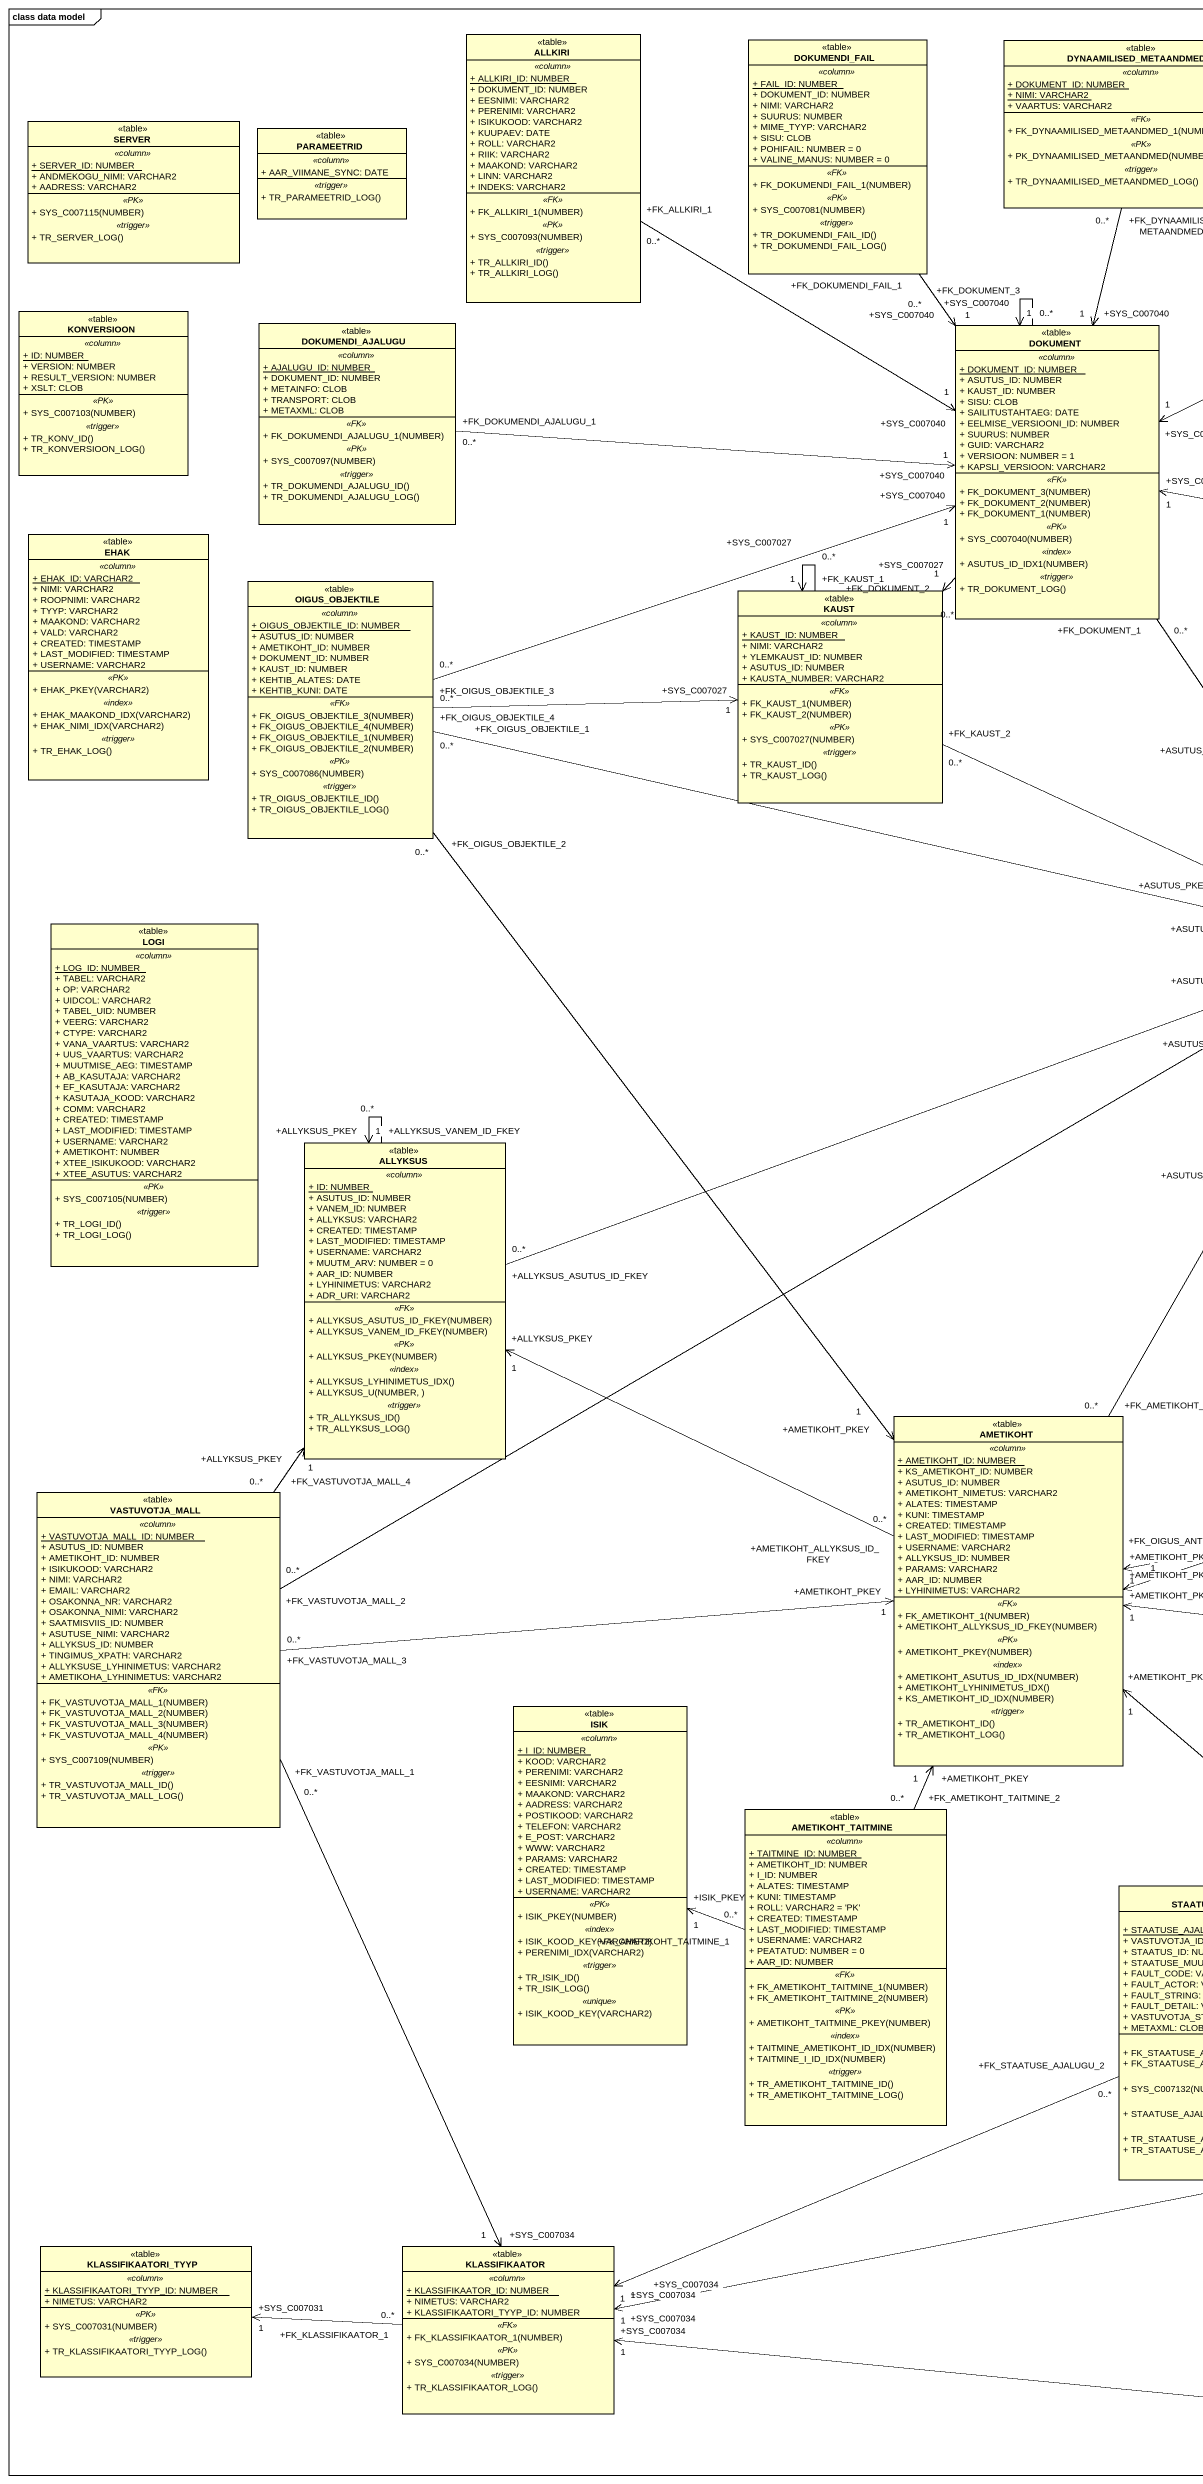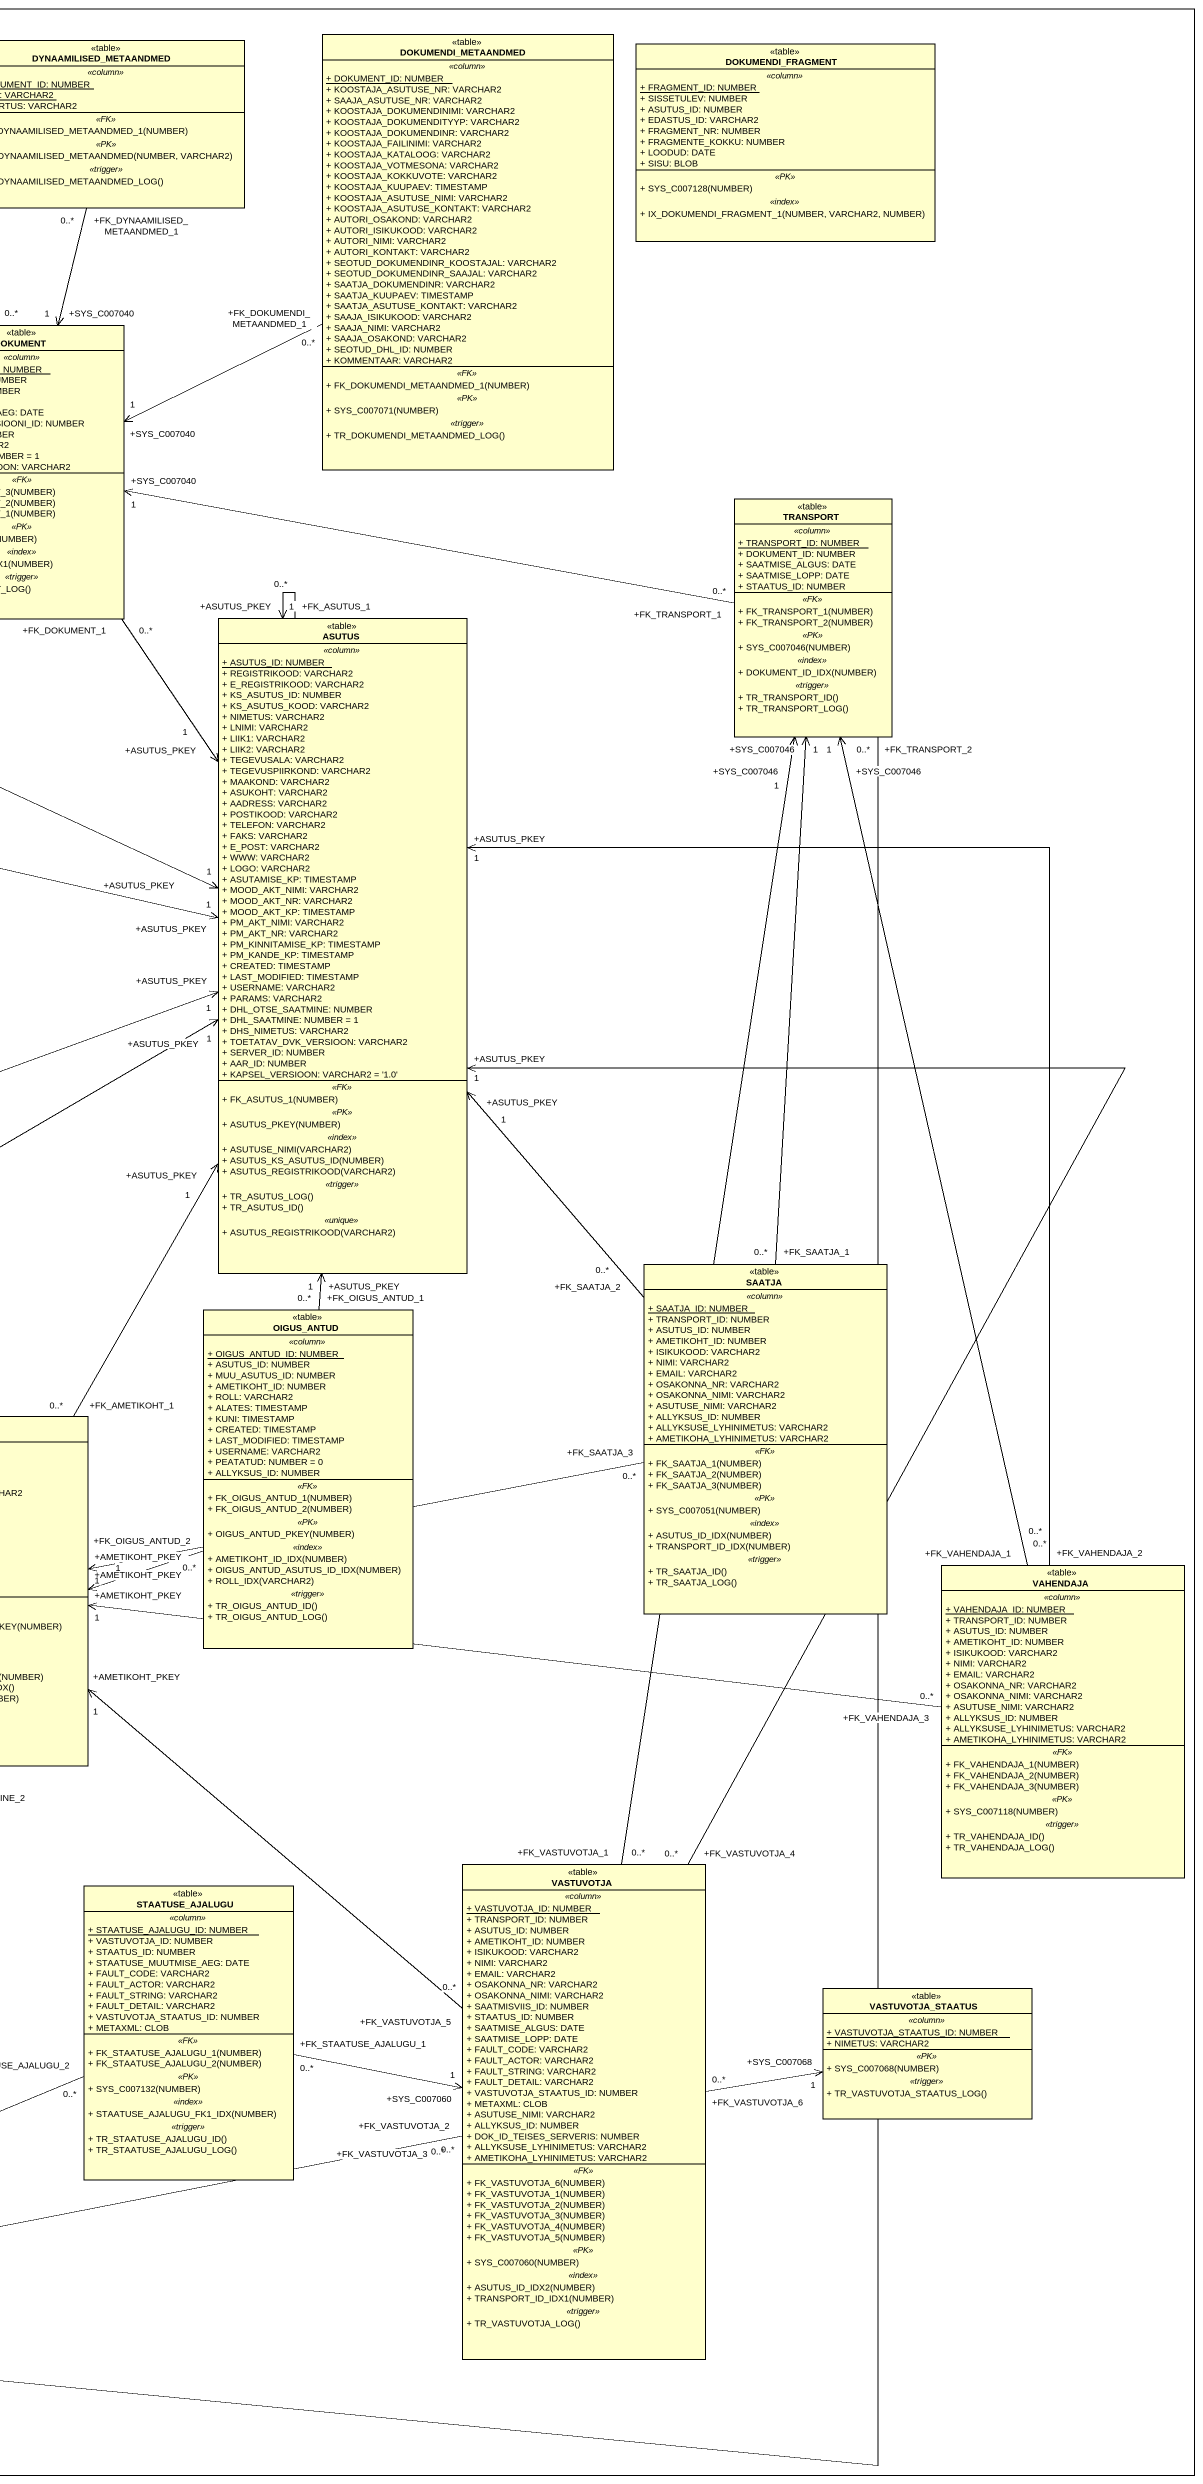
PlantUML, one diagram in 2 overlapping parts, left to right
@startuml
mainframe class data model
hide circle
hide empty members
skinparam classAttributeIconSize 0
class ALLKIRI <<table>> {
  .. <<column>> ..
  {static} + ALLKIRI_ID: NUMBER
  + DOKUMENT_ID: NUMBER
  + EESNIMI: VARCHAR2
  + PERENIMI: VARCHAR2
  + ISIKUKOOD: VARCHAR2
  + KUUPAEV: DATE
  + ROLL: VARCHAR2
  + RIIK: VARCHAR2
  + MAAKOND: VARCHAR2
  + LINN: VARCHAR2
  + INDEKS: VARCHAR2
  .. <<FK>> ..
  + FK_ALLKIRI_1(NUMBER)
  .. <<PK>> ..
  + SYS_C007093(NUMBER)
  .. <<trigger>> ..
  + TR_ALLKIRI_ID()
  + TR_ALLKIRI_LOG()
}
class DOKUMENDI_FAIL <<table>> {
  .. <<column>> ..
  {static} + FAIL_ID: NUMBER
  + DOKUMENT_ID: NUMBER
  + NIMI: VARCHAR2
  + SUURUS: NUMBER
  + MIME_TYYP: VARCHAR2
  + SISU: CLOB
  + POHIFAIL: NUMBER = 0
  + VALINE_MANUS: NUMBER = 0
  .. <<FK>> ..
  + FK_DOKUMENDI_FAIL_1(NUMBER)
  .. <<PK>> ..
  + SYS_C007081(NUMBER)
  .. <<trigger>> ..
  + TR_DOKUMENDI_FAIL_ID()
  + TR_DOKUMENDI_FAIL_LOG()
}
class DYNAAMILISED_METAANDMED <<table>> {
  .. <<column>> ..
  {static} + DOKUMENT_ID: NUMBER
  {static} + NIMI: VARCHAR2
  + VAARTUS: VARCHAR2
  .. <<FK>> ..
  + FK_DYNAAMILISED_METAANDMED_1(NUMBER)
  .. <<PK>> ..
  + PK_DYNAAMILISED_METAANDMED(NUMBER, VARCHAR2)
  .. <<trigger>> ..
  + TR_DYNAAMILISED_METAANDMED_LOG()
}
class DOKUMENDI_METAANDMED <<table>> {
  .. <<column>> ..
  {static} + DOKUMENT_ID: NUMBER
  + KOOSTAJA_ASUTUSE_NR: VARCHAR2
  + SAAJA_ASUTUSE_NR: VARCHAR2
  + KOOSTAJA_DOKUMENDINIMI: VARCHAR2
  + KOOSTAJA_DOKUMENDITYYP: VARCHAR2
  + KOOSTAJA_DOKUMENDINR: VARCHAR2
  + KOOSTAJA_FAILINIMI: VARCHAR2
  + KOOSTAJA_KATALOOG: VARCHAR2
  + KOOSTAJA_VOTMESONA: VARCHAR2
  + KOOSTAJA_KOKKUVOTE: VARCHAR2
  + KOOSTAJA_KUUPAEV: TIMESTAMP
  + KOOSTAJA_ASUTUSE_NIMI: VARCHAR2
  + KOOSTAJA_ASUTUSE_KONTAKT: VARCHAR2
  + AUTORI_OSAKOND: VARCHAR2
  + AUTORI_ISIKUKOOD: VARCHAR2
  + AUTORI_NIMI: VARCHAR2
  + AUTORI_KONTAKT: VARCHAR2
  + SEOTUD_DOKUMENDINR_KOOSTAJAL: VARCHAR2
  + SEOTUD_DOKUMENDINR_SAAJAL: VARCHAR2
  + SAATJA_DOKUMENDINR: VARCHAR2
  + SAATJA_KUUPAEV: TIMESTAMP
  + SAATJA_ASUTUSE_KONTAKT: VARCHAR2
  + SAAJA_ISIKUKOOD: VARCHAR2
  + SAAJA_NIMI: VARCHAR2
  + SAAJA_OSAKOND: VARCHAR2
  + SEOTUD_DHL_ID: NUMBER
  + KOMMENTAAR: VARCHAR2
  .. <<FK>> ..
  + FK_DOKUMENDI_METAANDMED_1(NUMBER)
  .. <<PK>> ..
  + SYS_C007071(NUMBER)
  .. <<trigger>> ..
  + TR_DOKUMENDI_METAANDMED_LOG()
}
class DOKUMENDI_FRAGMENT <<table>> {
  .. <<column>> ..
  {static} + FRAGMENT_ID: NUMBER
  + SISSETULEV: NUMBER
  + ASUTUS_ID: NUMBER
  + EDASTUS_ID: VARCHAR2
  + FRAGMENT_NR: NUMBER
  + FRAGMENTE_KOKKU: NUMBER
  + LOODUD: DATE
  + SISU: BLOB
  .. <<PK>> ..
  + SYS_C007128(NUMBER)
  .. <<index>> ..
  + IX_DOKUMENDI_FRAGMENT_1(NUMBER, VARCHAR2, NUMBER)
}
class SERVER <<table>> {
  .. <<column>> ..
  {static} + SERVER_ID: NUMBER
  + ANDMEKOGU_NIMI: VARCHAR2
  + AADRESS: VARCHAR2
  .. <<PK>> ..
  + SYS_C007115(NUMBER)
  .. <<trigger>> ..
  + TR_SERVER_LOG()
}
class PARAMEETRID <<table>> {
  .. <<column>> ..
  + AAR_VIIMANE_SYNC: DATE
  .. <<trigger>> ..
  + TR_PARAMEETRID_LOG()
}
class KONVERSIOON <<table>> {
  .. <<column>> ..
  {static} + ID: NUMBER
  + VERSION: NUMBER
  + RESULT_VERSION: NUMBER
  + XSLT: CLOB
  .. <<PK>> ..
  + SYS_C007103(NUMBER)
  .. <<trigger>> ..
  + TR_KONV_ID()
  + TR_KONVERSIOON_LOG()
}
class DOKUMENDI_AJALUGU <<table>> {
  .. <<column>> ..
  {static} + AJALUGU_ID: NUMBER
  + DOKUMENT_ID: NUMBER
  + METAINFO: CLOB
  + TRANSPORT: CLOB
  + METAXML: CLOB
  .. <<FK>> ..
  + FK_DOKUMENDI_AJALUGU_1(NUMBER)
  .. <<PK>> ..
  + SYS_C007097(NUMBER)
  .. <<trigger>> ..
  + TR_DOKUMENDI_AJALUGU_ID()
  + TR_DOKUMENDI_AJALUGU_LOG()
}
class DOKUMENT <<table>> {
  .. <<column>> ..
  {static} + DOKUMENT_ID: NUMBER
  + ASUTUS_ID: NUMBER
  + KAUST_ID: NUMBER
  + SISU: CLOB
  + SAILITUSTAHTAEG: DATE
  + EELMISE_VERSIOONI_ID: NUMBER
  + SUURUS: NUMBER
  + GUID: VARCHAR2
  + VERSIOON: NUMBER = 1
  + KAPSLI_VERSIOON: VARCHAR2
  .. <<FK>> ..
  + FK_DOKUMENT_3(NUMBER)
  + FK_DOKUMENT_2(NUMBER)
  + FK_DOKUMENT_1(NUMBER)
  .. <<PK>> ..
  + SYS_C007040(NUMBER)
  .. <<index>> ..
  + ASUTUS_ID_IDX1(NUMBER)
  .. <<trigger>> ..
  + TR_DOKUMENT_LOG()
}
class TRANSPORT <<table>> {
  .. <<column>> ..
  {static} + TRANSPORT_ID: NUMBER
  + DOKUMENT_ID: NUMBER
  + SAATMISE_ALGUS: DATE
  + SAATMISE_LOPP: DATE
  + STAATUS_ID: NUMBER
  .. <<FK>> ..
  + FK_TRANSPORT_1(NUMBER)
  + FK_TRANSPORT_2(NUMBER)
  .. <<PK>> ..
  + SYS_C007046(NUMBER)
  .. <<index>> ..
  + DOKUMENT_ID_IDX(NUMBER)
  .. <<trigger>> ..
  + TR_TRANSPORT_ID()
  + TR_TRANSPORT_LOG()
}
class EHAK <<table>> {
  .. <<column>> ..
  {static} + EHAK_ID: VARCHAR2
  + NIMI: VARCHAR2
  + ROOPNIMI: VARCHAR2
  + TYYP: VARCHAR2
  + MAAKOND: VARCHAR2
  + VALD: VARCHAR2
  + CREATED: TIMESTAMP
  + LAST_MODIFIED: TIMESTAMP
  + USERNAME: VARCHAR2
  .. <<PK>> ..
  + EHAK_PKEY(VARCHAR2)
  .. <<index>> ..
  + EHAK_MAAKOND_IDX(VARCHAR2)
  + EHAK_NIMI_IDX(VARCHAR2)
  .. <<trigger>> ..
  + TR_EHAK_LOG()
}
class OIGUS_OBJEKTILE <<table>> {
  .. <<column>> ..
  {static} + OIGUS_OBJEKTILE_ID: NUMBER
  + ASUTUS_ID: NUMBER
  + AMETIKOHT_ID: NUMBER
  + DOKUMENT_ID: NUMBER
  + KAUST_ID: NUMBER
  + KEHTIB_ALATES: DATE
  + KEHTIB_KUNI: DATE
  .. <<FK>> ..
  + FK_OIGUS_OBJEKTILE_3(NUMBER)
  + FK_OIGUS_OBJEKTILE_4(NUMBER)
  + FK_OIGUS_OBJEKTILE_1(NUMBER)
  + FK_OIGUS_OBJEKTILE_2(NUMBER)
  .. <<PK>> ..
  + SYS_C007086(NUMBER)
  .. <<trigger>> ..
  + TR_OIGUS_OBJEKTILE_ID()
  + TR_OIGUS_OBJEKTILE_LOG()
}
class KAUST <<table>> {
  .. <<column>> ..
  {static} + KAUST_ID: NUMBER
  + NIMI: VARCHAR2
  + YLEMKAUST_ID: NUMBER
  + ASUTUS_ID: NUMBER
  + KAUSTA_NUMBER: VARCHAR2
  .. <<FK>> ..
  + FK_KAUST_1(NUMBER)
  + FK_KAUST_2(NUMBER)
  .. <<PK>> ..
  + SYS_C007027(NUMBER)
  .. <<trigger>> ..
  + TR_KAUST_ID()
  + TR_KAUST_LOG()
}
class ASUTUS <<table>> {
  .. <<column>> ..
  {static} + ASUTUS_ID: NUMBER
  + REGISTRIKOOD: VARCHAR2
  + E_REGISTRIKOOD: VARCHAR2
  + KS_ASUTUS_ID: NUMBER
  + KS_ASUTUS_KOOD: VARCHAR2
  + NIMETUS: VARCHAR2
  + LNIMI: VARCHAR2
  + LIIK1: VARCHAR2
  + LIIK2: VARCHAR2
  + TEGEVUSALA: VARCHAR2
  + TEGEVUSPIIRKOND: VARCHAR2
  + MAAKOND: VARCHAR2
  + ASUKOHT: VARCHAR2
  + AADRESS: VARCHAR2
  + POSTIKOOD: VARCHAR2
  + TELEFON: VARCHAR2
  + FAKS: VARCHAR2
  + E_POST: VARCHAR2
  + WWW: VARCHAR2
  + LOGO: VARCHAR2
  + ASUTAMISE_KP: TIMESTAMP
  + MOOD_AKT_NIMI: VARCHAR2
  + MOOD_AKT_NR: VARCHAR2
  + MOOD_AKT_KP: TIMESTAMP
  + PM_AKT_NIMI: VARCHAR2
  + PM_AKT_NR: VARCHAR2
  + PM_KINNITAMISE_KP: TIMESTAMP
  + PM_KANDE_KP: TIMESTAMP
  + CREATED: TIMESTAMP
  + LAST_MODIFIED: TIMESTAMP
  + USERNAME: VARCHAR2
  + PARAMS: VARCHAR2
  + DHL_OTSE_SAATMINE: NUMBER
  + DHL_SAATMINE: NUMBER = 1
  + DHS_NIMETUS: VARCHAR2
  + TOETATAV_DVK_VERSIOON: VARCHAR2
  + SERVER_ID: NUMBER
  + AAR_ID: NUMBER
  + KAPSEL_VERSIOON: VARCHAR2 = '1.0'
  .. <<FK>> ..
  + FK_ASUTUS_1(NUMBER)
  .. <<PK>> ..
  + ASUTUS_PKEY(NUMBER)
  .. <<index>> ..
  + ASUTUSE_NIMI(VARCHAR2)
  + ASUTUS_KS_ASUTUS_ID(NUMBER)
  + ASUTUS_REGISTRIKOOD(VARCHAR2)
  .. <<trigger>> ..
  + TR_ASUTUS_LOG()
  + TR_ASUTUS_ID()
  .. <<unique>> ..
  + ASUTUS_REGISTRIKOOD(VARCHAR2)
}
class LOGI <<table>> {
  .. <<column>> ..
  {static} + LOG_ID: NUMBER
  + TABEL: VARCHAR2
  + OP: VARCHAR2
  + UIDCOL: VARCHAR2
  + TABEL_UID: NUMBER
  + VEERG: VARCHAR2
  + CTYPE: VARCHAR2
  + VANA_VAARTUS: VARCHAR2
  + UUS_VAARTUS: VARCHAR2
  + MUUTMISE_AEG: TIMESTAMP
  + AB_KASUTAJA: VARCHAR2
  + EF_KASUTAJA: VARCHAR2
  + KASUTAJA_KOOD: VARCHAR2
  + COMM: VARCHAR2
  + CREATED: TIMESTAMP
  + LAST_MODIFIED: TIMESTAMP
  + USERNAME: VARCHAR2
  + AMETIKOHT: NUMBER
  + XTEE_ISIKUKOOD: VARCHAR2
  + XTEE_ASUTUS: VARCHAR2
  .. <<PK>> ..
  + SYS_C007105(NUMBER)
  .. <<trigger>> ..
  + TR_LOGI_ID()
  + TR_LOGI_LOG()
}
class ALLYKSUS <<table>> {
  .. <<column>> ..
  {static} + ID: NUMBER
  + ASUTUS_ID: NUMBER
  + VANEM_ID: NUMBER
  + ALLYKSUS: VARCHAR2
  + CREATED: TIMESTAMP
  + LAST_MODIFIED: TIMESTAMP
  + USERNAME: VARCHAR2
  + MUUTM_ARV: NUMBER = 0
  + AAR_ID: NUMBER
  + LYHINIMETUS: VARCHAR2
  + ADR_URI: VARCHAR2
  .. <<FK>> ..
  + ALLYKSUS_ASUTUS_ID_FKEY(NUMBER)
  + ALLYKSUS_VANEM_ID_FKEY(NUMBER)
  .. <<PK>> ..
  + ALLYKSUS_PKEY(NUMBER)
  .. <<index>> ..
  + ALLYKSUS_LYHINIMETUS_IDX()
  + ALLYKSUS_U(NUMBER, )
  .. <<trigger>> ..
  + TR_ALLYKSUS_ID()
  + TR_ALLYKSUS_LOG()
}
class SAATJA <<table>> {
  .. <<column>> ..
  {static} + SAATJA_ID: NUMBER
  + TRANSPORT_ID: NUMBER
  + ASUTUS_ID: NUMBER
  + AMETIKOHT_ID: NUMBER
  + ISIKUKOOD: VARCHAR2
  + NIMI: VARCHAR2
  + EMAIL: VARCHAR2
  + OSAKONNA_NR: VARCHAR2
  + OSAKONNA_NIMI: VARCHAR2
  + ASUTUSE_NIMI: VARCHAR2
  + ALLYKSUS_ID: NUMBER
  + ALLYKSUSE_LYHINIMETUS: VARCHAR2
  + AMETIKOHA_LYHINIMETUS: VARCHAR2
  .. <<FK>> ..
  + FK_SAATJA_1(NUMBER)
  + FK_SAATJA_2(NUMBER)
  + FK_SAATJA_3(NUMBER)
  .. <<PK>> ..
  + SYS_C007051(NUMBER)
  .. <<index>> ..
  + ASUTUS_ID_IDX(NUMBER)
  + TRANSPORT_ID_IDX(NUMBER)
  .. <<trigger>> ..
  + TR_SAATJA_ID()
  + TR_SAATJA_LOG()
}
class OIGUS_ANTUD <<table>> {
  .. <<column>> ..
  {static} + OIGUS_ANTUD_ID: NUMBER
  + ASUTUS_ID: NUMBER
  + MUU_ASUTUS_ID: NUMBER
  + AMETIKOHT_ID: NUMBER
  + ROLL: VARCHAR2
  + ALATES: TIMESTAMP
  + KUNI: TIMESTAMP
  + CREATED: TIMESTAMP
  + LAST_MODIFIED: TIMESTAMP
  + USERNAME: VARCHAR2
  + PEATATUD: NUMBER = 0
  + ALLYKSUS_ID: NUMBER
  .. <<FK>> ..
  + FK_OIGUS_ANTUD_1(NUMBER)
  + FK_OIGUS_ANTUD_2(NUMBER)
  .. <<PK>> ..
  + OIGUS_ANTUD_PKEY(NUMBER)
  .. <<index>> ..
  + AMETIKOHT_ID_IDX(NUMBER)
  + OIGUS_ANTUD_ASUTUS_ID_IDX(NUMBER)
  + ROLL_IDX(VARCHAR2)
  .. <<trigger>> ..
  + TR_OIGUS_ANTUD_ID()
  + TR_OIGUS_ANTUD_LOG()
}
class AMETIKOHT <<table>> {
  .. <<column>> ..
  {static} + AMETIKOHT_ID: NUMBER
  + KS_AMETIKOHT_ID: NUMBER
  + ASUTUS_ID: NUMBER
  + AMETIKOHT_NIMETUS: VARCHAR2
  + ALATES: TIMESTAMP
  + KUNI: TIMESTAMP
  + CREATED: TIMESTAMP
  + LAST_MODIFIED: TIMESTAMP
  + USERNAME: VARCHAR2
  + ALLYKSUS_ID: NUMBER
  + PARAMS: VARCHAR2
  + AAR_ID: NUMBER
  + LYHINIMETUS: VARCHAR2
  .. <<FK>> ..
  + FK_AMETIKOHT_1(NUMBER)
  + AMETIKOHT_ALLYKSUS_ID_FKEY(NUMBER)
  .. <<PK>> ..
  + AMETIKOHT_PKEY(NUMBER)
  .. <<index>> ..
  + AMETIKOHT_ASUTUS_ID_IDX(NUMBER)
  + AMETIKOHT_LYHINIMETUS_IDX()
  + KS_AMETIKOHT_ID_IDX(NUMBER)
  .. <<trigger>> ..
  + TR_AMETIKOHT_ID()
  + TR_AMETIKOHT_LOG()
}
class VASTUVOTJA_MALL <<table>> {
  .. <<column>> ..
  {static} + VASTUVOTJA_MALL_ID: NUMBER
  + ASUTUS_ID: NUMBER
  + AMETIKOHT_ID: NUMBER
  + ISIKUKOOD: VARCHAR2
  + NIMI: VARCHAR2
  + EMAIL: VARCHAR2
  + OSAKONNA_NR: VARCHAR2
  + OSAKONNA_NIMI: VARCHAR2
  + SAATMISVIIS_ID: NUMBER
  + ASUTUSE_NIMI: VARCHAR2
  + ALLYKSUS_ID: NUMBER
  + TINGIMUS_XPATH: VARCHAR2
  + ALLYKSUSE_LYHINIMETUS: VARCHAR2
  + AMETIKOHA_LYHINIMETUS: VARCHAR2
  .. <<FK>> ..
  + FK_VASTUVOTJA_MALL_1(NUMBER)
  + FK_VASTUVOTJA_MALL_2(NUMBER)
  + FK_VASTUVOTJA_MALL_3(NUMBER)
  + FK_VASTUVOTJA_MALL_4(NUMBER)
  .. <<PK>> ..
  + SYS_C007109(NUMBER)
  .. <<trigger>> ..
  + TR_VASTUVOTJA_MALL_ID()
  + TR_VASTUVOTJA_MALL_LOG()
}
class VAHENDAJA <<table>> {
  .. <<column>> ..
  {static} + VAHENDAJA_ID: NUMBER
  + TRANSPORT_ID: NUMBER
  + ASUTUS_ID: NUMBER
  + AMETIKOHT_ID: NUMBER
  + ISIKUKOOD: VARCHAR2
  + NIMI: VARCHAR2
  + EMAIL: VARCHAR2
  + OSAKONNA_NR: VARCHAR2
  + OSAKONNA_NIMI: VARCHAR2
  + ASUTUSE_NIMI: VARCHAR2
  + ALLYKSUS_ID: NUMBER
  + ALLYKSUSE_LYHINIMETUS: VARCHAR2
  + AMETIKOHA_LYHINIMETUS: VARCHAR2
  .. <<FK>> ..
  + FK_VAHENDAJA_1(NUMBER)
  + FK_VAHENDAJA_2(NUMBER)
  + FK_VAHENDAJA_3(NUMBER)
  .. <<PK>> ..
  + SYS_C007118(NUMBER)
  .. <<trigger>> ..
  + TR_VAHENDAJA_ID()
  + TR_VAHENDAJA_LOG()
}
class ISIK <<table>> {
  .. <<column>> ..
  {static} + I_ID: NUMBER
  + KOOD: VARCHAR2
  + PERENIMI: VARCHAR2
  + EESNIMI: VARCHAR2
  + MAAKOND: VARCHAR2
  + AADRESS: VARCHAR2
  + POSTIKOOD: VARCHAR2
  + TELEFON: VARCHAR2
  + E_POST: VARCHAR2
  + WWW: VARCHAR2
  + PARAMS: VARCHAR2
  + CREATED: TIMESTAMP
  + LAST_MODIFIED: TIMESTAMP
  + USERNAME: VARCHAR2
  .. <<PK>> ..
  + ISIK_PKEY(NUMBER)
  .. <<index>> ..
  + ISIK_KOOD_KEY(VARCHAR2)
  + PERENIMI_IDX(VARCHAR2)
  .. <<trigger>> ..
  + TR_ISIK_ID()
  + TR_ISIK_LOG()
  .. <<unique>> ..
  + ISIK_KOOD_KEY(VARCHAR2)
}
class AMETIKOHT_TAITMINE <<table>> {
  .. <<column>> ..
  {static} + TAITMINE_ID: NUMBER
  + AMETIKOHT_ID: NUMBER
  + I_ID: NUMBER
  + ALATES: TIMESTAMP
  + KUNI: TIMESTAMP
  + ROLL: VARCHAR2 = 'PK'
  + CREATED: TIMESTAMP
  + LAST_MODIFIED: TIMESTAMP
  + USERNAME: VARCHAR2
  + PEATATUD: NUMBER = 0
  + AAR_ID: NUMBER
  .. <<FK>> ..
  + FK_AMETIKOHT_TAITMINE_1(NUMBER)
  + FK_AMETIKOHT_TAITMINE_2(NUMBER)
  .. <<PK>> ..
  + AMETIKOHT_TAITMINE_PKEY(NUMBER)
  .. <<index>> ..
  + TAITMINE_AMETIKOHT_ID_IDX(NUMBER)
  + TAITMINE_I_ID_IDX(NUMBER)
  .. <<trigger>> ..
  + TR_AMETIKOHT_TAITMINE_ID()
  + TR_AMETIKOHT_TAITMINE_LOG()
}
class STAATUSE_AJALUGU <<table>> {
  .. <<column>> ..
  {static} + STAATUSE_AJALUGU_ID: NUMBER
  + VASTUVOTJA_ID: NUMBER
  + STAATUS_ID: NUMBER
  + STAATUSE_MUUTMISE_AEG: DATE
  + FAULT_CODE: VARCHAR2
  + FAULT_ACTOR: VARCHAR2
  + FAULT_STRING: VARCHAR2
  + FAULT_DETAIL: VARCHAR2
  + VASTUVOTJA_STAATUS_ID: NUMBER
  + METAXML: CLOB
  .. <<FK>> ..
  + FK_STAATUSE_AJALUGU_1(NUMBER)
  + FK_STAATUSE_AJALUGU_2(NUMBER)
  .. <<PK>> ..
  + SYS_C007132(NUMBER)
  .. <<index>> ..
  + STAATUSE_AJALUGU_FK1_IDX(NUMBER)
  .. <<trigger>> ..
  + TR_STAATUSE_AJALUGU_ID()
  + TR_STAATUSE_AJALUGU_LOG()
}
class VASTUVOTJA <<table>> {
  .. <<column>> ..
  {static} + VASTUVOTJA_ID: NUMBER
  + TRANSPORT_ID: NUMBER
  + ASUTUS_ID: NUMBER
  + AMETIKOHT_ID: NUMBER
  + ISIKUKOOD: VARCHAR2
  + NIMI: VARCHAR2
  + EMAIL: VARCHAR2
  + OSAKONNA_NR: VARCHAR2
  + OSAKONNA_NIMI: VARCHAR2
  + SAATMISVIIS_ID: NUMBER
  + STAATUS_ID: NUMBER
  + SAATMISE_ALGUS: DATE
  + SAATMISE_LOPP: DATE
  + FAULT_CODE: VARCHAR2
  + FAULT_ACTOR: VARCHAR2
  + FAULT_STRING: VARCHAR2
  + FAULT_DETAIL: VARCHAR2
  + VASTUVOTJA_STAATUS_ID: NUMBER
  + METAXML: CLOB
  + ASUTUSE_NIMI: VARCHAR2
  + ALLYKSUS_ID: NUMBER
  + DOK_ID_TEISES_SERVERIS: NUMBER
  + ALLYKSUSE_LYHINIMETUS: VARCHAR2
  + AMETIKOHA_LYHINIMETUS: VARCHAR2
  .. <<FK>> ..
  + FK_VASTUVOTJA_6(NUMBER)
  + FK_VASTUVOTJA_1(NUMBER)
  + FK_VASTUVOTJA_2(NUMBER)
  + FK_VASTUVOTJA_3(NUMBER)
  + FK_VASTUVOTJA_4(NUMBER)
  + FK_VASTUVOTJA_5(NUMBER)
  .. <<PK>> ..
  + SYS_C007060(NUMBER)
  .. <<index>> ..
  + ASUTUS_ID_IDX2(NUMBER)
  + TRANSPORT_ID_IDX1(NUMBER)
  .. <<trigger>> ..
  + TR_VASTUVOTJA_LOG()
}
class VASTUVOTJA_STAATUS <<table>> {
  .. <<column>> ..
  {static} + VASTUVOTJA_STAATUS_ID: NUMBER
  + NIMETUS: VARCHAR2
  .. <<PK>> ..
  + SYS_C007068(NUMBER)
  .. <<trigger>> ..
  + TR_VASTUVOTJA_STAATUS_LOG()
}
class KLASSIFIKAATORI_TYYP <<table>> {
  .. <<column>> ..
  {static} + KLASSIFIKAATORI_TYYP_ID: NUMBER
  + NIMETUS: VARCHAR2
  .. <<PK>> ..
  + SYS_C007031(NUMBER)
  .. <<trigger>> ..
  + TR_KLASSIFIKAATORI_TYYP_LOG()
}
class KLASSIFIKAATOR <<table>> {
  .. <<column>> ..
  {static} + KLASSIFIKAATOR_ID: NUMBER
  + NIMETUS: VARCHAR2
  + KLASSIFIKAATORI_TYYP_ID: NUMBER
  .. <<FK>> ..
  + FK_KLASSIFIKAATOR_1(NUMBER)
  .. <<PK>> ..
  + SYS_C007034(NUMBER)
  .. <<trigger>> ..
  + TR_KLASSIFIKAATOR_LOG()
}
ALLKIRI "+FK_ALLKIRI_1\n0..*" --> "+SYS_C007040\n1" DOKUMENT
DOKUMENDI_FAIL "+FK_DOKUMENDI_FAIL_1\n0..*" --> "+SYS_C007040\n1" DOKUMENT
DYNAAMILISED_METAANDMED "+FK_DYNAAMILISED_METAANDMED_1\n0..*" --> "+SYS_C007040\n1" DOKUMENT
DOKUMENDI_METAANDMED "+FK_DOKUMENDI_METAANDMED_1\n0..*" -left-> "+SYS_C007040\n1" DOKUMENT
DOKUMENDI_AJALUGU "+FK_DOKUMENDI_AJALUGU_1\n0..*" -right-> "+SYS_C007040\n1" DOKUMENT
DOKUMENT "+FK_DOKUMENT_3\n0..*" --> "+SYS_C007040\n1" DOKUMENT
DOKUMENT "+FK_DOKUMENT_2\n0..*" --> "+SYS_C007027\n1" KAUST
DOKUMENT "+FK_DOKUMENT_1\n0..*" --> "+ASUTUS_PKEY\n1" ASUTUS
TRANSPORT "+FK_TRANSPORT_1\n0..*" -left-> "+SYS_C007040\n1" DOKUMENT
TRANSPORT "+FK_TRANSPORT_2\n0..*" --> "+SYS_C007034\n1" KLASSIFIKAATOR
OIGUS_OBJEKTILE "+FK_OIGUS_OBJEKTILE_3\n0..*" -right-> "+SYS_C007040\n1" DOKUMENT
OIGUS_OBJEKTILE "+FK_OIGUS_OBJEKTILE_4\n0..*" -right-> "+SYS_C007027\n1" KAUST
OIGUS_OBJEKTILE "+FK_OIGUS_OBJEKTILE_1\n0..*" -right-> "+ASUTUS_PKEY\n1" ASUTUS
OIGUS_OBJEKTILE "+FK_OIGUS_OBJEKTILE_2\n0..*" --> "+AMETIKOHT_PKEY\n1" AMETIKOHT
KAUST "+FK_KAUST_1\n0..*" --> "+SYS_C007027\n1" KAUST
KAUST "+FK_KAUST_2\n0..*" -right-> "+ASUTUS_PKEY\n1" ASUTUS
ASUTUS "+FK_ASUTUS_1\n0..*" --> "+ASUTUS_PKEY\n1" ASUTUS
ALLYKSUS "+ALLYKSUS_ASUTUS_ID_FKEY\n0..*" -right-> "+ASUTUS_PKEY\n1" ASUTUS
ALLYKSUS "+ALLYKSUS_VANEM_ID_FKEY\n0..*" --> "+ALLYKSUS_PKEY\n1" ALLYKSUS
SAATJA "+FK_SAATJA_1\n0..*" -up-> "+SYS_C007046\n1" TRANSPORT
SAATJA "+FK_SAATJA_2\n0..*" -up-> "+ASUTUS_PKEY\n1" ASUTUS
SAATJA "+FK_SAATJA_3\n0..*" -left-> "+AMETIKOHT_PKEY\n1" AMETIKOHT
OIGUS_ANTUD "+FK_OIGUS_ANTUD_1\n0..*" -up-> "+ASUTUS_PKEY\n1" ASUTUS
OIGUS_ANTUD "+FK_OIGUS_ANTUD_2\n0..*" -left-> "+AMETIKOHT_PKEY\n1" AMETIKOHT
AMETIKOHT "+FK_AMETIKOHT_1\n0..*" -up-> "+ASUTUS_PKEY\n1" ASUTUS
AMETIKOHT "+AMETIKOHT_ALLYKSUS_ID_FKEY\n0..*" -left-> "+ALLYKSUS_PKEY\n1" ALLYKSUS
VASTUVOTJA_MALL "+FK_VASTUVOTJA_MALL_2\n0..*" -right-> "+ASUTUS_PKEY\n1" ASUTUS
VASTUVOTJA_MALL "+FK_VASTUVOTJA_MALL_4\n0..*" -up-> "+ALLYKSUS_PKEY\n1" ALLYKSUS
VASTUVOTJA_MALL "+FK_VASTUVOTJA_MALL_3\n0..*" -right-> "+AMETIKOHT_PKEY\n1" AMETIKOHT
VASTUVOTJA_MALL "+FK_VASTUVOTJA_MALL_1\n0..*" --> "+SYS_C007034\n1" KLASSIFIKAATOR
VAHENDAJA "+FK_VAHENDAJA_1\n0..*" -up-> "+SYS_C007046\n1" TRANSPORT
VAHENDAJA "+FK_VAHENDAJA_2\n0..*" -up-> "+ASUTUS_PKEY\n1" ASUTUS
VAHENDAJA "+FK_VAHENDAJA_3\n0..*" -left-> "+AMETIKOHT_PKEY\n1" AMETIKOHT
AMETIKOHT_TAITMINE "+FK_AMETIKOHT_TAITMINE_2\n0..*" -up-> "+AMETIKOHT_PKEY\n1" AMETIKOHT
AMETIKOHT_TAITMINE "+FK_AMETIKOHT_TAITMINE_1\n0..*" -left-> "+ISIK_PKEY\n1" ISIK
STAATUSE_AJALUGU "+FK_STAATUSE_AJALUGU_1\n0..*" -right-> "+SYS_C007060\n1" VASTUVOTJA
STAATUSE_AJALUGU "+FK_STAATUSE_AJALUGU_2\n0..*" -left-> "+SYS_C007034\n1" KLASSIFIKAATOR
VASTUVOTJA "+FK_VASTUVOTJA_1\n0..*" -up-> "+SYS_C007046\n1" TRANSPORT
VASTUVOTJA "+FK_VASTUVOTJA_4\n0..*" -up-> "+ASUTUS_PKEY\n1" ASUTUS
VASTUVOTJA "+FK_VASTUVOTJA_5\n0..*" -up-> "+AMETIKOHT_PKEY\n1" AMETIKOHT
VASTUVOTJA "+FK_VASTUVOTJA_6\n0..*" -right-> "+SYS_C007068\n1" VASTUVOTJA_STAATUS
VASTUVOTJA "+FK_VASTUVOTJA_2\n0..*" -left-> "+SYS_C007034\n1" KLASSIFIKAATOR
VASTUVOTJA "+FK_VASTUVOTJA_3\n0..*" -left-> "+SYS_C007034\n1" KLASSIFIKAATOR
KLASSIFIKAATOR "+FK_KLASSIFIKAATOR_1\n0..*" -left-> "+SYS_C007031\n1" KLASSIFIKAATORI_TYYP
@enduml
